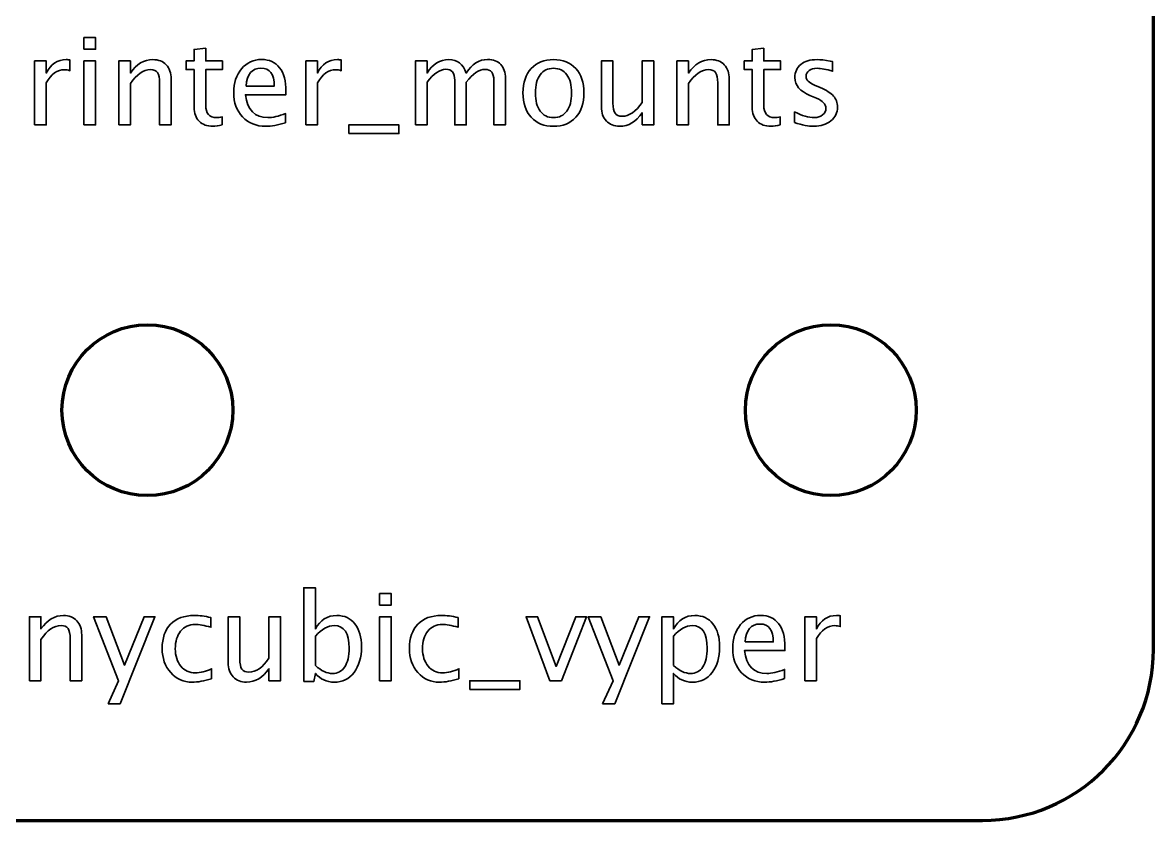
# Model space of a CAD drawing. Header units: centimetres. Extents: x -5.2 to 5.2, y -2.2 to 2.2.
# Drawn here: x 1.863 to 5.172, y -2.2 to 0.134 of the extents above; entities that cross this region are included whole.
import ezdxf

# ---------------------------------------------------------------- set-up
doc = ezdxf.new("R2010")
doc.units = ezdxf.units.CM
doc.header["$MEASUREMENT"] = 0
doc.layers.add('Layer 1', color=7, linetype='Continuous')

msp = doc.modelspace()

# ---------------------------------------------------------------- linework, layer by layer
at = {"layer": 'Layer 1', "lineweight": 106}
for centre in [(2.22799, -1), (4.228, -0.99999)]:
    msp.add_ellipse(centre, major_axis=(0, 0.25), ratio=1, dxfattribs=at)
msp.add_open_spline([(-5.228, -1.7), (-5.228, -1.7), (-5.228, 1.7), (-5.228, 1.7), (-5.228, 1.7), (-5.228, 1.97614), (-5.00414, 2.2), (-4.728, 2.2), (-4.728, 2.2), (-4.728, 2.2), (4.672, 2.2), (4.672, 2.2), (4.672, 2.2), (4.94814, 2.2), (5.172, 1.97614), (5.172, 1.7), (5.172, 1.7), (5.172, 1.7), (5.172, -1.7), (5.172, -1.7), (5.172, -1.7), (5.172, -1.97614), (4.94814, -2.2), (4.672, -2.2), (4.672, -2.2), (4.672, -2.2), (-4.728, -2.2), (-4.728, -2.2), (-4.728, -2.2), (-5.00414, -2.2), (-5.228, -1.97614), (-5.228, -1.7)], degree=3, knots=[0, 0, 0, 0, 0.1111111, 0.1111111, 0.1111111, 0.1111111, 0.2222222, 0.2222222, 0.2222222, 0.2222222, 0.3333333, 0.3333333, 0.3333333, 0.3333333, 0.4444444, 0.4444444, 0.4444444, 0.4444444, 0.5555556, 0.5555556, 0.5555556, 0.5555556, 0.6666667, 0.6666667, 0.6666667, 0.6666667, 0.7777778, 0.7777778, 0.7777778, 0.7777778, 1, 1, 1, 1], dxfattribs=at)
at = {"layer": 'Layer 1', "color": 5, "lineweight": 35}
for points, knots in [([(2.04245, 0.05609), (2.04245, 0.05609), (2.04245, 0.08996), (2.04245, 0.08996), (2.04245, 0.08996), (2.04245, 0.08996), (2.07631, 0.08996), (2.07631, 0.08996), (2.07631, 0.08996), (2.07631, 0.08996), (2.07631, 0.05609), (2.07631, 0.05609), (2.07631, 0.05609), (2.07631, 0.05609), (2.04245, 0.05609), (2.04245, 0.05609)], [0, 0, 0, 0, 0.2, 0.2, 0.2, 0.2, 0.4, 0.4, 0.4, 0.4, 0.6, 0.6, 0.6, 0.6, 1, 1, 1, 1]), ([(2.44697, -0.16504), (2.4365, -0.16792), (2.42739, -0.16933), (2.41968, -0.16933), (2.41968, -0.16933), (2.4024, -0.16933), (2.38893, -0.16439), (2.37929, -0.15452), (2.37929, -0.15452), (2.36959, -0.14464), (2.36477, -0.13094), (2.36477, -0.11336), (2.36477, -0.11336), (2.36477, -0.11336), (2.36477, -0.00353), (2.36477, -0.00353), (2.36477, -0.00353), (2.36477, -0.00353), (2.34137, -0.00353), (2.34137, -0.00353), (2.34137, -0.00353), (2.34137, -0.00353), (2.34137, 0.02187), (2.34137, 0.02187), (2.34137, 0.02187), (2.34137, 0.02187), (2.36477, 0.02187), (2.36477, 0.02187), (2.36477, 0.02187), (2.36477, 0.02187), (2.36477, 0.05568), (2.36477, 0.05568), (2.36477, 0.05568), (2.36477, 0.05568), (2.39863, 0.05892), (2.39863, 0.05892), (2.39863, 0.05892), (2.39863, 0.05892), (2.39863, 0.02187), (2.39863, 0.02187), (2.39863, 0.02187), (2.39863, 0.02187), (2.44767, 0.02187), (2.44767, 0.02187), (2.44767, 0.02187), (2.44767, 0.02187), (2.44767, -0.00353), (2.44767, -0.00353), (2.44767, -0.00353), (2.44767, -0.00353), (2.39863, -0.00353), (2.39863, -0.00353), (2.39863, -0.00353), (2.39863, -0.00353), (2.39863, -0.10724), (2.39863, -0.10724), (2.39863, -0.10724), (2.39863, -0.1317), (2.40928, -0.14393), (2.4305, -0.14393), (2.4305, -0.14393), (2.43503, -0.14393), (2.4405, -0.14317), (2.44697, -0.1417), (2.44697, -0.1417), (2.44697, -0.1417), (2.44697, -0.16504), (2.44697, -0.16504)], [0, 0, 0, 0, 0.0555556, 0.0555556, 0.0555556, 0.0555556, 0.1111111, 0.1111111, 0.1111111, 0.1111111, 0.1666667, 0.1666667, 0.1666667, 0.1666667, 0.2222222, 0.2222222, 0.2222222, 0.2222222, 0.2777778, 0.2777778, 0.2777778, 0.2777778, 0.3333333, 0.3333333, 0.3333333, 0.3333333, 0.3888889, 0.3888889, 0.3888889, 0.3888889, 0.4444444, 0.4444444, 0.4444444, 0.4444444, 0.5, 0.5, 0.5, 0.5, 0.5555556, 0.5555556, 0.5555556, 0.5555556, 0.6111111, 0.6111111, 0.6111111, 0.6111111, 0.6666667, 0.6666667, 0.6666667, 0.6666667, 0.7222222, 0.7222222, 0.7222222, 0.7222222, 0.7777778, 0.7777778, 0.7777778, 0.7777778, 0.8333333, 0.8333333, 0.8333333, 0.8333333, 0.8888889, 0.8888889, 0.8888889, 0.8888889, 1, 1, 1, 1]), ([(4.08023, -0.16504), (4.06976, -0.16792), (4.06065, -0.16933), (4.05294, -0.16933), (4.05294, -0.16933), (4.03566, -0.16933), (4.02219, -0.16439), (4.01255, -0.15452), (4.01255, -0.15452), (4.00285, -0.14464), (3.99803, -0.13094), (3.99803, -0.11336), (3.99803, -0.11336), (3.99803, -0.11336), (3.99803, -0.00353), (3.99803, -0.00353), (3.99803, -0.00353), (3.99803, -0.00353), (3.97463, -0.00353), (3.97463, -0.00353), (3.97463, -0.00353), (3.97463, -0.00353), (3.97463, 0.02187), (3.97463, 0.02187), (3.97463, 0.02187), (3.97463, 0.02187), (3.99803, 0.02187), (3.99803, 0.02187), (3.99803, 0.02187), (3.99803, 0.02187), (3.99803, 0.05568), (3.99803, 0.05568), (3.99803, 0.05568), (3.99803, 0.05568), (4.03189, 0.05892), (4.03189, 0.05892), (4.03189, 0.05892), (4.03189, 0.05892), (4.03189, 0.02187), (4.03189, 0.02187), (4.03189, 0.02187), (4.03189, 0.02187), (4.08093, 0.02187), (4.08093, 0.02187), (4.08093, 0.02187), (4.08093, 0.02187), (4.08093, -0.00353), (4.08093, -0.00353), (4.08093, -0.00353), (4.08093, -0.00353), (4.03189, -0.00353), (4.03189, -0.00353), (4.03189, -0.00353), (4.03189, -0.00353), (4.03189, -0.10724), (4.03189, -0.10724), (4.03189, -0.10724), (4.03189, -0.1317), (4.04254, -0.14393), (4.06376, -0.14393), (4.06376, -0.14393), (4.06829, -0.14393), (4.07376, -0.14317), (4.08023, -0.1417), (4.08023, -0.1417), (4.08023, -0.1417), (4.08023, -0.16504), (4.08023, -0.16504)], [0, 0, 0, 0, 0.0555556, 0.0555556, 0.0555556, 0.0555556, 0.1111111, 0.1111111, 0.1111111, 0.1111111, 0.1666667, 0.1666667, 0.1666667, 0.1666667, 0.2222222, 0.2222222, 0.2222222, 0.2222222, 0.2777778, 0.2777778, 0.2777778, 0.2777778, 0.3333333, 0.3333333, 0.3333333, 0.3333333, 0.3888889, 0.3888889, 0.3888889, 0.3888889, 0.4444444, 0.4444444, 0.4444444, 0.4444444, 0.5, 0.5, 0.5, 0.5, 0.5555556, 0.5555556, 0.5555556, 0.5555556, 0.6111111, 0.6111111, 0.6111111, 0.6111111, 0.6666667, 0.6666667, 0.6666667, 0.6666667, 0.7222222, 0.7222222, 0.7222222, 0.7222222, 0.7777778, 0.7777778, 0.7777778, 0.7777778, 0.8333333, 0.8333333, 0.8333333, 0.8333333, 0.8888889, 0.8888889, 0.8888889, 0.8888889, 1, 1, 1, 1]), ([(1.8981, -0.1651), (1.8981, -0.1651), (1.8981, 0.02187), (1.8981, 0.02187), (1.8981, 0.02187), (1.8981, 0.02187), (1.93196, 0.02187), (1.93196, 0.02187), (1.93196, 0.02187), (1.93196, 0.02187), (1.93196, -0.01346), (1.93196, -0.01346), (1.93196, -0.01346), (1.94543, 0.0127), (1.96495, 0.02575), (1.99058, 0.02575), (1.99058, 0.02575), (1.99405, 0.02575), (1.9977, 0.02546), (2.00146, 0.02487), (2.00146, 0.02487), (2.00146, 0.02487), (2.00146, -0.00682), (2.00146, -0.00682), (2.00146, -0.00682), (1.99558, -0.00488), (1.99041, -0.00388), (1.98594, -0.00388), (1.98594, -0.00388), (1.96442, -0.00388), (1.94643, -0.01658), (1.93196, -0.04204), (1.93196, -0.04204), (1.93196, -0.04204), (1.93196, -0.1651), (1.93196, -0.1651), (1.93196, -0.1651), (1.93196, -0.1651), (1.8981, -0.1651), (1.8981, -0.1651)], [0, 0, 0, 0, 0.0909091, 0.0909091, 0.0909091, 0.0909091, 0.1818182, 0.1818182, 0.1818182, 0.1818182, 0.2727273, 0.2727273, 0.2727273, 0.2727273, 0.3636364, 0.3636364, 0.3636364, 0.3636364, 0.4545455, 0.4545455, 0.4545455, 0.4545455, 0.5454545, 0.5454545, 0.5454545, 0.5454545, 0.6363636, 0.6363636, 0.6363636, 0.6363636, 0.7272727, 0.7272727, 0.7272727, 0.7272727, 0.8181818, 0.8181818, 0.8181818, 0.8181818, 1, 1, 1, 1]), ([(2.04245, -0.1651), (2.04245, -0.1651), (2.04245, 0.02187), (2.04245, 0.02187), (2.04245, 0.02187), (2.04245, 0.02187), (2.07631, 0.02187), (2.07631, 0.02187), (2.07631, 0.02187), (2.07631, 0.02187), (2.07631, -0.1651), (2.07631, -0.1651), (2.07631, -0.1651), (2.07631, -0.1651), (2.04245, -0.1651), (2.04245, -0.1651)], [0, 0, 0, 0, 0.2, 0.2, 0.2, 0.2, 0.4, 0.4, 0.4, 0.4, 0.6, 0.6, 0.6, 0.6, 1, 1, 1, 1]), ([(2.1444, -0.1651), (2.1444, -0.1651), (2.1444, 0.02187), (2.1444, 0.02187), (2.1444, 0.02187), (2.1444, 0.02187), (2.17826, 0.02187), (2.17826, 0.02187), (2.17826, 0.02187), (2.17826, 0.02187), (2.17826, -0.01346), (2.17826, -0.01346), (2.17826, -0.01346), (2.1962, 0.0127), (2.21819, 0.02575), (2.24417, 0.02575), (2.24417, 0.02575), (2.26052, 0.02575), (2.27351, 0.02064), (2.2831, 0.01035), (2.2831, 0.01035), (2.29268, 0.00012), (2.2975, -0.0137), (2.2975, -0.03098), (2.2975, -0.03098), (2.2975, -0.03098), (2.2975, -0.1651), (2.2975, -0.1651), (2.2975, -0.1651), (2.2975, -0.1651), (2.26364, -0.1651), (2.26364, -0.1651), (2.26364, -0.1651), (2.26364, -0.1651), (2.26364, -0.04204), (2.26364, -0.04204), (2.26364, -0.04204), (2.26364, -0.02816), (2.26158, -0.01828), (2.25752, -0.01241), (2.25752, -0.01241), (2.25341, -0.00647), (2.24664, -0.00353), (2.23718, -0.00353), (2.23718, -0.00353), (2.21636, -0.00353), (2.19673, -0.01711), (2.17826, -0.04427), (2.17826, -0.04427), (2.17826, -0.04427), (2.17826, -0.1651), (2.17826, -0.1651), (2.17826, -0.1651), (2.17826, -0.1651), (2.1444, -0.1651), (2.1444, -0.1651)], [0, 0, 0, 0, 0.0666667, 0.0666667, 0.0666667, 0.0666667, 0.1333333, 0.1333333, 0.1333333, 0.1333333, 0.2, 0.2, 0.2, 0.2, 0.2666667, 0.2666667, 0.2666667, 0.2666667, 0.3333333, 0.3333333, 0.3333333, 0.3333333, 0.4, 0.4, 0.4, 0.4, 0.4666667, 0.4666667, 0.4666667, 0.4666667, 0.5333333, 0.5333333, 0.5333333, 0.5333333, 0.6, 0.6, 0.6, 0.6, 0.6666667, 0.6666667, 0.6666667, 0.6666667, 0.7333333, 0.7333333, 0.7333333, 0.7333333, 0.8, 0.8, 0.8, 0.8, 0.8666667, 0.8666667, 0.8666667, 0.8666667, 1, 1, 1, 1]), ([(2.63253, -0.1591), (2.60977, -0.16592), (2.59031, -0.16933), (2.57408, -0.16933), (2.57408, -0.16933), (2.54639, -0.16933), (2.52387, -0.16016), (2.50653, -0.14188), (2.50653, -0.14188), (2.48918, -0.12359), (2.48048, -0.09989), (2.48048, -0.07073), (2.48048, -0.07073), (2.48048, -0.04245), (2.48812, -0.01923), (2.50347, -0.00106), (2.50347, -0.00106), (2.51882, 0.01705), (2.53845, 0.02611), (2.56238, 0.02611), (2.56238, 0.02611), (2.58502, 0.02611), (2.60254, 0.01805), (2.61489, 0.00194), (2.61489, 0.00194), (2.62724, -0.01417), (2.63341, -0.03698), (2.63341, -0.06656), (2.63341, -0.06656), (2.63341, -0.06656), (2.63323, -0.0769), (2.63323, -0.0769), (2.63323, -0.0769), (2.63323, -0.0769), (2.51505, -0.0769), (2.51505, -0.0769), (2.51505, -0.0769), (2.51999, -0.12159), (2.54181, -0.14393), (2.58043, -0.14393), (2.58043, -0.14393), (2.5946, -0.14393), (2.61195, -0.13994), (2.63253, -0.13194), (2.63253, -0.13194), (2.63253, -0.13194), (2.63253, -0.1591), (2.63253, -0.1591)], [0, 0, 0, 0, 0.0769231, 0.0769231, 0.0769231, 0.0769231, 0.1538462, 0.1538462, 0.1538462, 0.1538462, 0.2307692, 0.2307692, 0.2307692, 0.2307692, 0.3076923, 0.3076923, 0.3076923, 0.3076923, 0.3846154, 0.3846154, 0.3846154, 0.3846154, 0.4615385, 0.4615385, 0.4615385, 0.4615385, 0.5384615, 0.5384615, 0.5384615, 0.5384615, 0.6153846, 0.6153846, 0.6153846, 0.6153846, 0.6923077, 0.6923077, 0.6923077, 0.6923077, 0.7692308, 0.7692308, 0.7692308, 0.7692308, 0.8461538, 0.8461538, 0.8461538, 0.8461538, 1, 1, 1, 1]), ([(2.51682, -0.0515), (2.51682, -0.0515), (2.59937, -0.0515), (2.59937, -0.0515), (2.59937, -0.0515), (2.59937, -0.0167), (2.58637, 0.00071), (2.56044, 0.00071), (2.56044, 0.00071), (2.53434, 0.00071), (2.51982, -0.0167), (2.51682, -0.0515)], [0, 0, 0, 0, 0.25, 0.25, 0.25, 0.25, 0.5, 0.5, 0.5, 0.5, 1, 1, 1, 1]), ([(2.69186, -0.1651), (2.69186, -0.1651), (2.69186, 0.02187), (2.69186, 0.02187), (2.69186, 0.02187), (2.69186, 0.02187), (2.72572, 0.02187), (2.72572, 0.02187), (2.72572, 0.02187), (2.72572, 0.02187), (2.72572, -0.01346), (2.72572, -0.01346), (2.72572, -0.01346), (2.73919, 0.0127), (2.75871, 0.02575), (2.78434, 0.02575), (2.78434, 0.02575), (2.78781, 0.02575), (2.79146, 0.02546), (2.79522, 0.02487), (2.79522, 0.02487), (2.79522, 0.02487), (2.79522, -0.00682), (2.79522, -0.00682), (2.79522, -0.00682), (2.78934, -0.00488), (2.78417, -0.00388), (2.7797, -0.00388), (2.7797, -0.00388), (2.75818, -0.00388), (2.74019, -0.01658), (2.72572, -0.04204), (2.72572, -0.04204), (2.72572, -0.04204), (2.72572, -0.1651), (2.72572, -0.1651), (2.72572, -0.1651), (2.72572, -0.1651), (2.69186, -0.1651), (2.69186, -0.1651)], [0, 0, 0, 0, 0.0909091, 0.0909091, 0.0909091, 0.0909091, 0.1818182, 0.1818182, 0.1818182, 0.1818182, 0.2727273, 0.2727273, 0.2727273, 0.2727273, 0.3636364, 0.3636364, 0.3636364, 0.3636364, 0.4545455, 0.4545455, 0.4545455, 0.4545455, 0.5454545, 0.5454545, 0.5454545, 0.5454545, 0.6363636, 0.6363636, 0.6363636, 0.6363636, 0.7272727, 0.7272727, 0.7272727, 0.7272727, 0.8181818, 0.8181818, 0.8181818, 0.8181818, 1, 1, 1, 1]), ([(3.0126, -0.1651), (3.0126, -0.1651), (3.0126, 0.02187), (3.0126, 0.02187), (3.0126, 0.02187), (3.0126, 0.02187), (3.04646, 0.02187), (3.04646, 0.02187), (3.04646, 0.02187), (3.04646, 0.02187), (3.04646, -0.01346), (3.04646, -0.01346), (3.04646, -0.01346), (3.06299, 0.0127), (3.08415, 0.02575), (3.11008, 0.02575), (3.11008, 0.02575), (3.13507, 0.02575), (3.15206, 0.0127), (3.16112, -0.01346), (3.16112, -0.01346), (3.17717, 0.01294), (3.1981, 0.02611), (3.22379, 0.02611), (3.22379, 0.02611), (3.2402, 0.02611), (3.25296, 0.02129), (3.26207, 0.01158), (3.26207, 0.01158), (3.27118, 0.00188), (3.27577, -0.0117), (3.27577, -0.02916), (3.27577, -0.02916), (3.27577, -0.02916), (3.27577, -0.1651), (3.27577, -0.1651), (3.27577, -0.1651), (3.27577, -0.1651), (3.2419, -0.1651), (3.2419, -0.1651), (3.2419, -0.1651), (3.2419, -0.1651), (3.2419, -0.03475), (3.2419, -0.03475), (3.2419, -0.03475), (3.2419, -0.01346), (3.23344, -0.00282), (3.2165, -0.00282), (3.2165, -0.00282), (3.19892, -0.00282), (3.18046, -0.01523), (3.16112, -0.0401), (3.16112, -0.0401), (3.16112, -0.0401), (3.16112, -0.1651), (3.16112, -0.1651), (3.16112, -0.1651), (3.16112, -0.1651), (3.12725, -0.1651), (3.12725, -0.1651), (3.12725, -0.1651), (3.12725, -0.1651), (3.12725, -0.03463), (3.12725, -0.03463), (3.12725, -0.03463), (3.12725, -0.01317), (3.11867, -0.00247), (3.10144, -0.00247), (3.10144, -0.00247), (3.08433, -0.00247), (3.06598, -0.01493), (3.04646, -0.03992), (3.04646, -0.03992), (3.04646, -0.03992), (3.04646, -0.1651), (3.04646, -0.1651), (3.04646, -0.1651), (3.04646, -0.1651), (3.0126, -0.1651), (3.0126, -0.1651)], [0, 0, 0, 0, 0.047619, 0.047619, 0.047619, 0.047619, 0.0952381, 0.0952381, 0.0952381, 0.0952381, 0.1428571, 0.1428571, 0.1428571, 0.1428571, 0.1904762, 0.1904762, 0.1904762, 0.1904762, 0.2380952, 0.2380952, 0.2380952, 0.2380952, 0.2857143, 0.2857143, 0.2857143, 0.2857143, 0.3333333, 0.3333333, 0.3333333, 0.3333333, 0.3809524, 0.3809524, 0.3809524, 0.3809524, 0.4285714, 0.4285714, 0.4285714, 0.4285714, 0.4761905, 0.4761905, 0.4761905, 0.4761905, 0.5238095, 0.5238095, 0.5238095, 0.5238095, 0.5714286, 0.5714286, 0.5714286, 0.5714286, 0.6190476, 0.6190476, 0.6190476, 0.6190476, 0.6666667, 0.6666667, 0.6666667, 0.6666667, 0.7142857, 0.7142857, 0.7142857, 0.7142857, 0.7619048, 0.7619048, 0.7619048, 0.7619048, 0.8095238, 0.8095238, 0.8095238, 0.8095238, 0.8571429, 0.8571429, 0.8571429, 0.8571429, 0.9047619, 0.9047619, 0.9047619, 0.9047619, 1, 1, 1, 1]), ([(3.41641, -0.16933), (3.38896, -0.16933), (3.3672, -0.16057), (3.35121, -0.14305), (3.35121, -0.14305), (3.33516, -0.12553), (3.32716, -0.10172), (3.32716, -0.07167), (3.32716, -0.07167), (3.32716, -0.04169), (3.33516, -0.01793), (3.35121, -0.00047), (3.35121, -0.00047), (3.3672, 0.01699), (3.38896, 0.02575), (3.41641, 0.02575), (3.41641, 0.02575), (3.44387, 0.02575), (3.46563, 0.01699), (3.48162, -0.00047), (3.48162, -0.00047), (3.49767, -0.01793), (3.50567, -0.04169), (3.50567, -0.07167), (3.50567, -0.07167), (3.50567, -0.10172), (3.49767, -0.12553), (3.48162, -0.14305), (3.48162, -0.14305), (3.46563, -0.16057), (3.44387, -0.16933), (3.41641, -0.16933)], [0, 0, 0, 0, 0.1111111, 0.1111111, 0.1111111, 0.1111111, 0.2222222, 0.2222222, 0.2222222, 0.2222222, 0.3333333, 0.3333333, 0.3333333, 0.3333333, 0.4444444, 0.4444444, 0.4444444, 0.4444444, 0.5555556, 0.5555556, 0.5555556, 0.5555556, 0.6666667, 0.6666667, 0.6666667, 0.6666667, 0.7777778, 0.7777778, 0.7777778, 0.7777778, 1, 1, 1, 1]), ([(3.41635, -0.14393), (3.43311, -0.14393), (3.44616, -0.13764), (3.45545, -0.125), (3.45545, -0.125), (3.46469, -0.11242), (3.46933, -0.0946), (3.46933, -0.07167), (3.46933, -0.07167), (3.46933, -0.0488), (3.46469, -0.03104), (3.45545, -0.01846), (3.45545, -0.01846), (3.44616, -0.00594), (3.43311, 0.00035), (3.41635, 0.00035), (3.41635, 0.00035), (3.39954, 0.00035), (3.38649, -0.00594), (3.37731, -0.01846), (3.37731, -0.01846), (3.36808, -0.03104), (3.3635, -0.0488), (3.3635, -0.07167), (3.3635, -0.07167), (3.3635, -0.0946), (3.36808, -0.11242), (3.37731, -0.125), (3.37731, -0.125), (3.38649, -0.13764), (3.39954, -0.14393), (3.41635, -0.14393)], [0, 0, 0, 0, 0.1111111, 0.1111111, 0.1111111, 0.1111111, 0.2222222, 0.2222222, 0.2222222, 0.2222222, 0.3333333, 0.3333333, 0.3333333, 0.3333333, 0.4444444, 0.4444444, 0.4444444, 0.4444444, 0.5555556, 0.5555556, 0.5555556, 0.5555556, 0.6666667, 0.6666667, 0.6666667, 0.6666667, 0.7777778, 0.7777778, 0.7777778, 0.7777778, 1, 1, 1, 1]), ([(3.67582, -0.1651), (3.67582, -0.1651), (3.67582, -0.12994), (3.67582, -0.12994), (3.67582, -0.12994), (3.65777, -0.15622), (3.63584, -0.16933), (3.61009, -0.16933), (3.61009, -0.16933), (3.59374, -0.16933), (3.58075, -0.16422), (3.5711, -0.15393), (3.5711, -0.15393), (3.5614, -0.14364), (3.55658, -0.12982), (3.55658, -0.11236), (3.55658, -0.11236), (3.55658, -0.11236), (3.55658, 0.02187), (3.55658, 0.02187), (3.55658, 0.02187), (3.55658, 0.02187), (3.59045, 0.02187), (3.59045, 0.02187), (3.59045, 0.02187), (3.59045, 0.02187), (3.59045, -0.10131), (3.59045, -0.10131), (3.59045, -0.10131), (3.59045, -0.11536), (3.5925, -0.12529), (3.59656, -0.13117), (3.59656, -0.13117), (3.60068, -0.13711), (3.6075, -0.14005), (3.61708, -0.14005), (3.61708, -0.14005), (3.63778, -0.14005), (3.65742, -0.12647), (3.67582, -0.09925), (3.67582, -0.09925), (3.67582, -0.09925), (3.67582, 0.02187), (3.67582, 0.02187), (3.67582, 0.02187), (3.67582, 0.02187), (3.70969, 0.02187), (3.70969, 0.02187), (3.70969, 0.02187), (3.70969, 0.02187), (3.70969, -0.1651), (3.70969, -0.1651), (3.70969, -0.1651), (3.70969, -0.1651), (3.67582, -0.1651), (3.67582, -0.1651)], [0, 0, 0, 0, 0.0666667, 0.0666667, 0.0666667, 0.0666667, 0.1333333, 0.1333333, 0.1333333, 0.1333333, 0.2, 0.2, 0.2, 0.2, 0.2666667, 0.2666667, 0.2666667, 0.2666667, 0.3333333, 0.3333333, 0.3333333, 0.3333333, 0.4, 0.4, 0.4, 0.4, 0.4666667, 0.4666667, 0.4666667, 0.4666667, 0.5333333, 0.5333333, 0.5333333, 0.5333333, 0.6, 0.6, 0.6, 0.6, 0.6666667, 0.6666667, 0.6666667, 0.6666667, 0.7333333, 0.7333333, 0.7333333, 0.7333333, 0.8, 0.8, 0.8, 0.8, 0.8666667, 0.8666667, 0.8666667, 0.8666667, 1, 1, 1, 1]), ([(3.77766, -0.1651), (3.77766, -0.1651), (3.77766, 0.02187), (3.77766, 0.02187), (3.77766, 0.02187), (3.77766, 0.02187), (3.81152, 0.02187), (3.81152, 0.02187), (3.81152, 0.02187), (3.81152, 0.02187), (3.81152, -0.01346), (3.81152, -0.01346), (3.81152, -0.01346), (3.82946, 0.0127), (3.85145, 0.02575), (3.87743, 0.02575), (3.87743, 0.02575), (3.89378, 0.02575), (3.90677, 0.02064), (3.91636, 0.01035), (3.91636, 0.01035), (3.92594, 0.00012), (3.93076, -0.0137), (3.93076, -0.03098), (3.93076, -0.03098), (3.93076, -0.03098), (3.93076, -0.1651), (3.93076, -0.1651), (3.93076, -0.1651), (3.93076, -0.1651), (3.8969, -0.1651), (3.8969, -0.1651), (3.8969, -0.1651), (3.8969, -0.1651), (3.8969, -0.04204), (3.8969, -0.04204), (3.8969, -0.04204), (3.8969, -0.02816), (3.89484, -0.01828), (3.89078, -0.01241), (3.89078, -0.01241), (3.88667, -0.00647), (3.8799, -0.00353), (3.87044, -0.00353), (3.87044, -0.00353), (3.84962, -0.00353), (3.82999, -0.01711), (3.81152, -0.04427), (3.81152, -0.04427), (3.81152, -0.04427), (3.81152, -0.1651), (3.81152, -0.1651), (3.81152, -0.1651), (3.81152, -0.1651), (3.77766, -0.1651), (3.77766, -0.1651)], [0, 0, 0, 0, 0.0666667, 0.0666667, 0.0666667, 0.0666667, 0.1333333, 0.1333333, 0.1333333, 0.1333333, 0.2, 0.2, 0.2, 0.2, 0.2666667, 0.2666667, 0.2666667, 0.2666667, 0.3333333, 0.3333333, 0.3333333, 0.3333333, 0.4, 0.4, 0.4, 0.4, 0.4666667, 0.4666667, 0.4666667, 0.4666667, 0.5333333, 0.5333333, 0.5333333, 0.5333333, 0.6, 0.6, 0.6, 0.6, 0.6666667, 0.6666667, 0.6666667, 0.6666667, 0.7333333, 0.7333333, 0.7333333, 0.7333333, 0.8, 0.8, 0.8, 0.8, 0.8666667, 0.8666667, 0.8666667, 0.8666667, 1, 1, 1, 1]), ([(4.12185, -0.1584), (4.12185, -0.1584), (4.12185, -0.12735), (4.12185, -0.12735), (4.12185, -0.12735), (4.14402, -0.13841), (4.16325, -0.14393), (4.17965, -0.14393), (4.17965, -0.14393), (4.18941, -0.14393), (4.19753, -0.14129), (4.20393, -0.136), (4.20393, -0.136), (4.21034, -0.13076), (4.21358, -0.12418), (4.21358, -0.11624), (4.21358, -0.11624), (4.21358, -0.10466), (4.20458, -0.09507), (4.18659, -0.08749), (4.18659, -0.08749), (4.18659, -0.08749), (4.16677, -0.07908), (4.16677, -0.07908), (4.16677, -0.07908), (4.13755, -0.06697), (4.12291, -0.04945), (4.12291, -0.02669), (4.12291, -0.02669), (4.12291, -0.01041), (4.12867, 0.00241), (4.1402, 0.01176), (4.1402, 0.01176), (4.15172, 0.02111), (4.16754, 0.02575), (4.18759, 0.02575), (4.18759, 0.02575), (4.198, 0.02575), (4.21093, 0.02434), (4.22628, 0.02146), (4.22628, 0.02146), (4.22628, 0.02146), (4.23333, 0.02011), (4.23333, 0.02011), (4.23333, 0.02011), (4.23333, 0.02011), (4.23333, -0.00811), (4.23333, -0.00811), (4.23333, -0.00811), (4.21446, -0.00247), (4.19941, 0.00035), (4.18818, 0.00035), (4.18818, 0.00035), (4.1783, 0.00035), (4.17048, -0.00182), (4.16454, -0.00611), (4.16454, -0.00611), (4.15866, -0.01041), (4.15572, -0.01617), (4.15572, -0.0234), (4.15572, -0.0234), (4.15572, -0.03357), (4.16395, -0.04221), (4.18047, -0.04921), (4.18047, -0.04921), (4.18047, -0.04921), (4.19676, -0.05609), (4.19676, -0.05609), (4.19676, -0.05609), (4.21522, -0.06385), (4.22828, -0.07208), (4.23592, -0.08073), (4.23592, -0.08073), (4.24362, -0.08937), (4.24744, -0.10019), (4.24744, -0.11312), (4.24744, -0.11312), (4.24744, -0.12953), (4.24098, -0.14299), (4.22798, -0.15352), (4.22798, -0.15352), (4.21505, -0.16404), (4.19847, -0.16933), (4.1783, -0.16933), (4.1783, -0.16933), (4.16278, -0.16933), (4.14402, -0.16569), (4.12185, -0.1584)], [0, 0, 0, 0, 0.0434783, 0.0434783, 0.0434783, 0.0434783, 0.0869565, 0.0869565, 0.0869565, 0.0869565, 0.1304348, 0.1304348, 0.1304348, 0.1304348, 0.173913, 0.173913, 0.173913, 0.173913, 0.2173913, 0.2173913, 0.2173913, 0.2173913, 0.2608696, 0.2608696, 0.2608696, 0.2608696, 0.3043478, 0.3043478, 0.3043478, 0.3043478, 0.3478261, 0.3478261, 0.3478261, 0.3478261, 0.3913043, 0.3913043, 0.3913043, 0.3913043, 0.4347826, 0.4347826, 0.4347826, 0.4347826, 0.4782609, 0.4782609, 0.4782609, 0.4782609, 0.5217391, 0.5217391, 0.5217391, 0.5217391, 0.5652174, 0.5652174, 0.5652174, 0.5652174, 0.6086957, 0.6086957, 0.6086957, 0.6086957, 0.6521739, 0.6521739, 0.6521739, 0.6521739, 0.6956522, 0.6956522, 0.6956522, 0.6956522, 0.7391304, 0.7391304, 0.7391304, 0.7391304, 0.7826087, 0.7826087, 0.7826087, 0.7826087, 0.826087, 0.826087, 0.826087, 0.826087, 0.8695652, 0.8695652, 0.8695652, 0.8695652, 0.9130435, 0.9130435, 0.9130435, 0.9130435, 1, 1, 1, 1]), ([(2.81716, -0.1905), (2.81716, -0.1905), (2.81716, -0.1651), (2.81716, -0.1651), (2.81716, -0.1651), (2.81716, -0.1651), (2.96391, -0.1651), (2.96391, -0.1651), (2.96391, -0.1651), (2.96391, -0.1651), (2.96391, -0.1905), (2.96391, -0.1905), (2.96391, -0.1905), (2.96391, -0.1905), (2.81716, -0.1905), (2.81716, -0.1905)], [0, 0, 0, 0, 0.2, 0.2, 0.2, 0.2, 0.4, 0.4, 0.4, 0.4, 0.6, 0.6, 0.6, 0.6, 1, 1, 1, 1]), ([(2.68568, -1.79352), (2.68568, -1.79352), (2.68568, -1.51941), (2.68568, -1.51941), (2.68568, -1.51941), (2.68568, -1.51941), (2.71954, -1.51941), (2.71954, -1.51941), (2.71954, -1.51941), (2.71954, -1.51941), (2.71954, -1.63976), (2.71954, -1.63976), (2.71954, -1.63976), (2.73342, -1.6136), (2.75429, -1.60055), (2.7821, -1.60055), (2.7821, -1.60055), (2.80462, -1.60055), (2.82232, -1.60872), (2.83526, -1.62512), (2.83526, -1.62512), (2.84819, -1.64153), (2.85466, -1.66393), (2.85466, -1.69233), (2.85466, -1.69233), (2.85466, -1.72325), (2.84731, -1.74824), (2.83267, -1.76718), (2.83267, -1.76718), (2.81803, -1.78617), (2.79874, -1.79563), (2.77487, -1.79563), (2.77487, -1.79563), (2.75271, -1.79563), (2.73424, -1.78717), (2.71954, -1.77017), (2.71954, -1.77017), (2.71954, -1.77017), (2.71543, -1.79352), (2.71543, -1.79352), (2.71543, -1.79352), (2.71543, -1.79352), (2.68568, -1.79352), (2.68568, -1.79352)], [0, 0, 0, 0, 0.0833333, 0.0833333, 0.0833333, 0.0833333, 0.1666667, 0.1666667, 0.1666667, 0.1666667, 0.25, 0.25, 0.25, 0.25, 0.3333333, 0.3333333, 0.3333333, 0.3333333, 0.4166667, 0.4166667, 0.4166667, 0.4166667, 0.5, 0.5, 0.5, 0.5, 0.5833333, 0.5833333, 0.5833333, 0.5833333, 0.6666667, 0.6666667, 0.6666667, 0.6666667, 0.75, 0.75, 0.75, 0.75, 0.8333333, 0.8333333, 0.8333333, 0.8333333, 1, 1, 1, 1]), ([(2.9077, -1.57021), (2.9077, -1.57021), (2.9077, -1.53634), (2.9077, -1.53634), (2.9077, -1.53634), (2.9077, -1.53634), (2.94156, -1.53634), (2.94156, -1.53634), (2.94156, -1.53634), (2.94156, -1.53634), (2.94156, -1.57021), (2.94156, -1.57021), (2.94156, -1.57021), (2.94156, -1.57021), (2.9077, -1.57021), (2.9077, -1.57021)], [0, 0, 0, 0, 0.2, 0.2, 0.2, 0.2, 0.4, 0.4, 0.4, 0.4, 0.6, 0.6, 0.6, 0.6, 1, 1, 1, 1]), ([(1.88275, -1.7914), (1.88275, -1.7914), (1.88275, -1.60443), (1.88275, -1.60443), (1.88275, -1.60443), (1.88275, -1.60443), (1.91661, -1.60443), (1.91661, -1.60443), (1.91661, -1.60443), (1.91661, -1.60443), (1.91661, -1.63976), (1.91661, -1.63976), (1.91661, -1.63976), (1.93455, -1.6136), (1.95654, -1.60055), (1.98252, -1.60055), (1.98252, -1.60055), (1.99887, -1.60055), (2.01186, -1.60566), (2.02145, -1.61595), (2.02145, -1.61595), (2.03103, -1.62618), (2.03585, -1.64), (2.03585, -1.65728), (2.03585, -1.65728), (2.03585, -1.65728), (2.03585, -1.7914), (2.03585, -1.7914), (2.03585, -1.7914), (2.03585, -1.7914), (2.00199, -1.7914), (2.00199, -1.7914), (2.00199, -1.7914), (2.00199, -1.7914), (2.00199, -1.66834), (2.00199, -1.66834), (2.00199, -1.66834), (2.00199, -1.65446), (1.99993, -1.64458), (1.99587, -1.63871), (1.99587, -1.63871), (1.99176, -1.63277), (1.98499, -1.62983), (1.97553, -1.62983), (1.97553, -1.62983), (1.95471, -1.62983), (1.93508, -1.64341), (1.91661, -1.67057), (1.91661, -1.67057), (1.91661, -1.67057), (1.91661, -1.7914), (1.91661, -1.7914), (1.91661, -1.7914), (1.91661, -1.7914), (1.88275, -1.7914), (1.88275, -1.7914)], [0, 0, 0, 0, 0.0666667, 0.0666667, 0.0666667, 0.0666667, 0.1333333, 0.1333333, 0.1333333, 0.1333333, 0.2, 0.2, 0.2, 0.2, 0.2666667, 0.2666667, 0.2666667, 0.2666667, 0.3333333, 0.3333333, 0.3333333, 0.3333333, 0.4, 0.4, 0.4, 0.4, 0.4666667, 0.4666667, 0.4666667, 0.4666667, 0.5333333, 0.5333333, 0.5333333, 0.5333333, 0.6, 0.6, 0.6, 0.6, 0.6666667, 0.6666667, 0.6666667, 0.6666667, 0.7333333, 0.7333333, 0.7333333, 0.7333333, 0.8, 0.8, 0.8, 0.8, 0.8666667, 0.8666667, 0.8666667, 0.8666667, 1, 1, 1, 1]), ([(2.11276, -1.85949), (2.11276, -1.85949), (2.1431, -1.79164), (2.1431, -1.79164), (2.1431, -1.79164), (2.1431, -1.79164), (2.07066, -1.60443), (2.07066, -1.60443), (2.07066, -1.60443), (2.07066, -1.60443), (2.107, -1.60443), (2.107, -1.60443), (2.107, -1.60443), (2.107, -1.60443), (2.16086, -1.74601), (2.16086, -1.74601), (2.16086, -1.74601), (2.16086, -1.74601), (2.2183, -1.60443), (2.2183, -1.60443), (2.2183, -1.60443), (2.2183, -1.60443), (2.25023, -1.60443), (2.25023, -1.60443), (2.25023, -1.60443), (2.25023, -1.60443), (2.14804, -1.85949), (2.14804, -1.85949), (2.14804, -1.85949), (2.14804, -1.85949), (2.11276, -1.85949), (2.11276, -1.85949)], [0, 0, 0, 0, 0.1111111, 0.1111111, 0.1111111, 0.1111111, 0.2222222, 0.2222222, 0.2222222, 0.2222222, 0.3333333, 0.3333333, 0.3333333, 0.3333333, 0.4444444, 0.4444444, 0.4444444, 0.4444444, 0.5555556, 0.5555556, 0.5555556, 0.5555556, 0.6666667, 0.6666667, 0.6666667, 0.6666667, 0.7777778, 0.7777778, 0.7777778, 0.7777778, 1, 1, 1, 1]), ([(2.41586, -1.78576), (2.39393, -1.79234), (2.375, -1.79563), (2.35906, -1.79563), (2.35906, -1.79563), (2.33378, -1.79563), (2.31285, -1.78628), (2.29621, -1.76765), (2.29621, -1.76765), (2.27957, -1.74895), (2.27122, -1.72537), (2.27122, -1.69697), (2.27122, -1.69697), (2.27122, -1.66663), (2.27945, -1.64294), (2.29591, -1.626), (2.29591, -1.626), (2.31238, -1.60901), (2.33537, -1.60055), (2.36488, -1.60055), (2.36488, -1.60055), (2.37941, -1.60055), (2.39575, -1.60255), (2.41374, -1.60654), (2.41374, -1.60654), (2.41374, -1.60654), (2.41374, -1.63512), (2.41374, -1.63512), (2.41374, -1.63512), (2.39463, -1.62947), (2.37905, -1.62665), (2.36706, -1.62665), (2.36706, -1.62665), (2.34965, -1.62665), (2.33572, -1.63318), (2.32531, -1.64617), (2.32531, -1.64617), (2.31491, -1.65917), (2.30967, -1.67651), (2.30967, -1.69815), (2.30967, -1.69815), (2.30967, -1.71914), (2.31508, -1.73607), (2.32584, -1.74907), (2.32584, -1.74907), (2.3366, -1.762), (2.35065, -1.76847), (2.36812, -1.76847), (2.36812, -1.76847), (2.38358, -1.76847), (2.39946, -1.76447), (2.41586, -1.75647), (2.41586, -1.75647), (2.41586, -1.75647), (2.41586, -1.78576), (2.41586, -1.78576)], [0, 0, 0, 0, 0.0666667, 0.0666667, 0.0666667, 0.0666667, 0.1333333, 0.1333333, 0.1333333, 0.1333333, 0.2, 0.2, 0.2, 0.2, 0.2666667, 0.2666667, 0.2666667, 0.2666667, 0.3333333, 0.3333333, 0.3333333, 0.3333333, 0.4, 0.4, 0.4, 0.4, 0.4666667, 0.4666667, 0.4666667, 0.4666667, 0.5333333, 0.5333333, 0.5333333, 0.5333333, 0.6, 0.6, 0.6, 0.6, 0.6666667, 0.6666667, 0.6666667, 0.6666667, 0.7333333, 0.7333333, 0.7333333, 0.7333333, 0.8, 0.8, 0.8, 0.8, 0.8666667, 0.8666667, 0.8666667, 0.8666667, 1, 1, 1, 1]), ([(2.58384, -1.7914), (2.58384, -1.7914), (2.58384, -1.75624), (2.58384, -1.75624), (2.58384, -1.75624), (2.56579, -1.78252), (2.54386, -1.79563), (2.51811, -1.79563), (2.51811, -1.79563), (2.50176, -1.79563), (2.48877, -1.79052), (2.47912, -1.78023), (2.47912, -1.78023), (2.46942, -1.76994), (2.4646, -1.75612), (2.4646, -1.73866), (2.4646, -1.73866), (2.4646, -1.73866), (2.4646, -1.60443), (2.4646, -1.60443), (2.4646, -1.60443), (2.4646, -1.60443), (2.49847, -1.60443), (2.49847, -1.60443), (2.49847, -1.60443), (2.49847, -1.60443), (2.49847, -1.72761), (2.49847, -1.72761), (2.49847, -1.72761), (2.49847, -1.74166), (2.50052, -1.75159), (2.50458, -1.75747), (2.50458, -1.75747), (2.5087, -1.76341), (2.51552, -1.76635), (2.5251, -1.76635), (2.5251, -1.76635), (2.5458, -1.76635), (2.56544, -1.75277), (2.58384, -1.72555), (2.58384, -1.72555), (2.58384, -1.72555), (2.58384, -1.60443), (2.58384, -1.60443), (2.58384, -1.60443), (2.58384, -1.60443), (2.61771, -1.60443), (2.61771, -1.60443), (2.61771, -1.60443), (2.61771, -1.60443), (2.61771, -1.7914), (2.61771, -1.7914), (2.61771, -1.7914), (2.61771, -1.7914), (2.58384, -1.7914), (2.58384, -1.7914)], [0, 0, 0, 0, 0.0666667, 0.0666667, 0.0666667, 0.0666667, 0.1333333, 0.1333333, 0.1333333, 0.1333333, 0.2, 0.2, 0.2, 0.2, 0.2666667, 0.2666667, 0.2666667, 0.2666667, 0.3333333, 0.3333333, 0.3333333, 0.3333333, 0.4, 0.4, 0.4, 0.4, 0.4666667, 0.4666667, 0.4666667, 0.4666667, 0.5333333, 0.5333333, 0.5333333, 0.5333333, 0.6, 0.6, 0.6, 0.6, 0.6666667, 0.6666667, 0.6666667, 0.6666667, 0.7333333, 0.7333333, 0.7333333, 0.7333333, 0.8, 0.8, 0.8, 0.8, 0.8666667, 0.8666667, 0.8666667, 0.8666667, 1, 1, 1, 1]), ([(2.9077, -1.7914), (2.9077, -1.7914), (2.9077, -1.60443), (2.9077, -1.60443), (2.9077, -1.60443), (2.9077, -1.60443), (2.94156, -1.60443), (2.94156, -1.60443), (2.94156, -1.60443), (2.94156, -1.60443), (2.94156, -1.7914), (2.94156, -1.7914), (2.94156, -1.7914), (2.94156, -1.7914), (2.9077, -1.7914), (2.9077, -1.7914)], [0, 0, 0, 0, 0.2, 0.2, 0.2, 0.2, 0.4, 0.4, 0.4, 0.4, 0.6, 0.6, 0.6, 0.6, 1, 1, 1, 1]), ([(3.13947, -1.78576), (3.11754, -1.79234), (3.09861, -1.79563), (3.08267, -1.79563), (3.08267, -1.79563), (3.05739, -1.79563), (3.03646, -1.78628), (3.01982, -1.76765), (3.01982, -1.76765), (3.00318, -1.74895), (2.99483, -1.72537), (2.99483, -1.69697), (2.99483, -1.69697), (2.99483, -1.66663), (3.00306, -1.64294), (3.01952, -1.626), (3.01952, -1.626), (3.03599, -1.60901), (3.05898, -1.60055), (3.08849, -1.60055), (3.08849, -1.60055), (3.10302, -1.60055), (3.11936, -1.60255), (3.13735, -1.60654), (3.13735, -1.60654), (3.13735, -1.60654), (3.13735, -1.63512), (3.13735, -1.63512), (3.13735, -1.63512), (3.11824, -1.62947), (3.10266, -1.62665), (3.09067, -1.62665), (3.09067, -1.62665), (3.07326, -1.62665), (3.05933, -1.63318), (3.04892, -1.64617), (3.04892, -1.64617), (3.03852, -1.65917), (3.03328, -1.67651), (3.03328, -1.69815), (3.03328, -1.69815), (3.03328, -1.71914), (3.03869, -1.73607), (3.04945, -1.74907), (3.04945, -1.74907), (3.06021, -1.762), (3.07426, -1.76847), (3.09173, -1.76847), (3.09173, -1.76847), (3.10719, -1.76847), (3.12307, -1.76447), (3.13947, -1.75647), (3.13947, -1.75647), (3.13947, -1.75647), (3.13947, -1.78576), (3.13947, -1.78576)], [0, 0, 0, 0, 0.0666667, 0.0666667, 0.0666667, 0.0666667, 0.1333333, 0.1333333, 0.1333333, 0.1333333, 0.2, 0.2, 0.2, 0.2, 0.2666667, 0.2666667, 0.2666667, 0.2666667, 0.3333333, 0.3333333, 0.3333333, 0.3333333, 0.4, 0.4, 0.4, 0.4, 0.4666667, 0.4666667, 0.4666667, 0.4666667, 0.5333333, 0.5333333, 0.5333333, 0.5333333, 0.6, 0.6, 0.6, 0.6, 0.6666667, 0.6666667, 0.6666667, 0.6666667, 0.7333333, 0.7333333, 0.7333333, 0.7333333, 0.8, 0.8, 0.8, 0.8, 0.8666667, 0.8666667, 0.8666667, 0.8666667, 1, 1, 1, 1]), ([(3.40564, -1.7914), (3.40564, -1.7914), (3.33603, -1.60443), (3.33603, -1.60443), (3.33603, -1.60443), (3.33603, -1.60443), (3.36989, -1.60443), (3.36989, -1.60443), (3.36989, -1.60443), (3.36989, -1.60443), (3.42416, -1.74971), (3.42416, -1.74971), (3.42416, -1.74971), (3.42416, -1.74971), (3.48161, -1.60443), (3.48161, -1.60443), (3.48161, -1.60443), (3.48161, -1.60443), (3.51347, -1.60443), (3.51347, -1.60443), (3.51347, -1.60443), (3.51347, -1.60443), (3.43957, -1.7914), (3.43957, -1.7914), (3.43957, -1.7914), (3.43957, -1.7914), (3.40564, -1.7914), (3.40564, -1.7914)], [0, 0, 0, 0, 0.125, 0.125, 0.125, 0.125, 0.25, 0.25, 0.25, 0.25, 0.375, 0.375, 0.375, 0.375, 0.5, 0.5, 0.5, 0.5, 0.625, 0.625, 0.625, 0.625, 0.75, 0.75, 0.75, 0.75, 1, 1, 1, 1]), ([(3.56033, -1.85949), (3.56033, -1.85949), (3.59067, -1.79164), (3.59067, -1.79164), (3.59067, -1.79164), (3.59067, -1.79164), (3.51823, -1.60443), (3.51823, -1.60443), (3.51823, -1.60443), (3.51823, -1.60443), (3.55457, -1.60443), (3.55457, -1.60443), (3.55457, -1.60443), (3.55457, -1.60443), (3.60843, -1.74601), (3.60843, -1.74601), (3.60843, -1.74601), (3.60843, -1.74601), (3.66587, -1.60443), (3.66587, -1.60443), (3.66587, -1.60443), (3.66587, -1.60443), (3.6978, -1.60443), (3.6978, -1.60443), (3.6978, -1.60443), (3.6978, -1.60443), (3.59561, -1.85949), (3.59561, -1.85949), (3.59561, -1.85949), (3.59561, -1.85949), (3.56033, -1.85949), (3.56033, -1.85949)], [0, 0, 0, 0, 0.1111111, 0.1111111, 0.1111111, 0.1111111, 0.2222222, 0.2222222, 0.2222222, 0.2222222, 0.3333333, 0.3333333, 0.3333333, 0.3333333, 0.4444444, 0.4444444, 0.4444444, 0.4444444, 0.5555556, 0.5555556, 0.5555556, 0.5555556, 0.6666667, 0.6666667, 0.6666667, 0.6666667, 0.7777778, 0.7777778, 0.7777778, 0.7777778, 1, 1, 1, 1]), ([(3.73361, -1.85949), (3.73361, -1.85949), (3.73361, -1.60443), (3.73361, -1.60443), (3.73361, -1.60443), (3.73361, -1.60443), (3.76747, -1.60443), (3.76747, -1.60443), (3.76747, -1.60443), (3.76747, -1.60443), (3.76747, -1.63976), (3.76747, -1.63976), (3.76747, -1.63976), (3.78135, -1.6136), (3.80222, -1.60055), (3.83003, -1.60055), (3.83003, -1.60055), (3.85255, -1.60055), (3.87025, -1.60872), (3.88319, -1.62512), (3.88319, -1.62512), (3.89612, -1.64153), (3.90259, -1.66393), (3.90259, -1.69233), (3.90259, -1.69233), (3.90259, -1.72325), (3.89524, -1.74824), (3.8806, -1.76718), (3.8806, -1.76718), (3.86596, -1.78617), (3.84667, -1.79563), (3.8228, -1.79563), (3.8228, -1.79563), (3.80064, -1.79563), (3.78217, -1.78717), (3.76747, -1.77017), (3.76747, -1.77017), (3.76747, -1.77017), (3.76747, -1.85949), (3.76747, -1.85949), (3.76747, -1.85949), (3.76747, -1.85949), (3.73361, -1.85949), (3.73361, -1.85949)], [0, 0, 0, 0, 0.0833333, 0.0833333, 0.0833333, 0.0833333, 0.1666667, 0.1666667, 0.1666667, 0.1666667, 0.25, 0.25, 0.25, 0.25, 0.3333333, 0.3333333, 0.3333333, 0.3333333, 0.4166667, 0.4166667, 0.4166667, 0.4166667, 0.5, 0.5, 0.5, 0.5, 0.5833333, 0.5833333, 0.5833333, 0.5833333, 0.6666667, 0.6666667, 0.6666667, 0.6666667, 0.75, 0.75, 0.75, 0.75, 0.8333333, 0.8333333, 0.8333333, 0.8333333, 1, 1, 1, 1]), ([(4.09286, -1.7854), (4.0701, -1.79222), (4.05064, -1.79563), (4.03441, -1.79563), (4.03441, -1.79563), (4.00672, -1.79563), (3.9842, -1.78646), (3.96686, -1.76818), (3.96686, -1.76818), (3.94951, -1.74989), (3.94081, -1.72619), (3.94081, -1.69703), (3.94081, -1.69703), (3.94081, -1.66875), (3.94845, -1.64553), (3.9638, -1.62736), (3.9638, -1.62736), (3.97915, -1.60925), (3.99878, -1.60019), (4.02271, -1.60019), (4.02271, -1.60019), (4.04535, -1.60019), (4.06287, -1.60825), (4.07522, -1.62436), (4.07522, -1.62436), (4.08757, -1.64047), (4.09374, -1.66328), (4.09374, -1.69286), (4.09374, -1.69286), (4.09374, -1.69286), (4.09356, -1.7032), (4.09356, -1.7032), (4.09356, -1.7032), (4.09356, -1.7032), (3.97538, -1.7032), (3.97538, -1.7032), (3.97538, -1.7032), (3.98032, -1.74789), (4.00214, -1.77023), (4.04076, -1.77023), (4.04076, -1.77023), (4.05493, -1.77023), (4.07228, -1.76624), (4.09286, -1.75824), (4.09286, -1.75824), (4.09286, -1.75824), (4.09286, -1.7854), (4.09286, -1.7854)], [0, 0, 0, 0, 0.0769231, 0.0769231, 0.0769231, 0.0769231, 0.1538462, 0.1538462, 0.1538462, 0.1538462, 0.2307692, 0.2307692, 0.2307692, 0.2307692, 0.3076923, 0.3076923, 0.3076923, 0.3076923, 0.3846154, 0.3846154, 0.3846154, 0.3846154, 0.4615385, 0.4615385, 0.4615385, 0.4615385, 0.5384615, 0.5384615, 0.5384615, 0.5384615, 0.6153846, 0.6153846, 0.6153846, 0.6153846, 0.6923077, 0.6923077, 0.6923077, 0.6923077, 0.7692308, 0.7692308, 0.7692308, 0.7692308, 0.8461538, 0.8461538, 0.8461538, 0.8461538, 1, 1, 1, 1]), ([(4.15219, -1.7914), (4.15219, -1.7914), (4.15219, -1.60443), (4.15219, -1.60443), (4.15219, -1.60443), (4.15219, -1.60443), (4.18605, -1.60443), (4.18605, -1.60443), (4.18605, -1.60443), (4.18605, -1.60443), (4.18605, -1.63976), (4.18605, -1.63976), (4.18605, -1.63976), (4.19952, -1.6136), (4.21904, -1.60055), (4.24467, -1.60055), (4.24467, -1.60055), (4.24814, -1.60055), (4.25179, -1.60084), (4.25555, -1.60143), (4.25555, -1.60143), (4.25555, -1.60143), (4.25555, -1.63312), (4.25555, -1.63312), (4.25555, -1.63312), (4.24967, -1.63118), (4.2445, -1.63018), (4.24003, -1.63018), (4.24003, -1.63018), (4.21851, -1.63018), (4.20052, -1.64288), (4.18605, -1.66834), (4.18605, -1.66834), (4.18605, -1.66834), (4.18605, -1.7914), (4.18605, -1.7914), (4.18605, -1.7914), (4.18605, -1.7914), (4.15219, -1.7914), (4.15219, -1.7914)], [0, 0, 0, 0, 0.0909091, 0.0909091, 0.0909091, 0.0909091, 0.1818182, 0.1818182, 0.1818182, 0.1818182, 0.2727273, 0.2727273, 0.2727273, 0.2727273, 0.3636364, 0.3636364, 0.3636364, 0.3636364, 0.4545455, 0.4545455, 0.4545455, 0.4545455, 0.5454545, 0.5454545, 0.5454545, 0.5454545, 0.6363636, 0.6363636, 0.6363636, 0.6363636, 0.7272727, 0.7272727, 0.7272727, 0.7272727, 0.8181818, 0.8181818, 0.8181818, 0.8181818, 1, 1, 1, 1]), ([(2.71954, -1.74683), (2.73701, -1.76241), (2.75365, -1.77023), (2.76946, -1.77023), (2.76946, -1.77023), (2.78504, -1.77023), (2.7971, -1.76371), (2.80556, -1.75071), (2.80556, -1.75071), (2.81409, -1.73772), (2.81832, -1.71943), (2.81832, -1.6958), (2.81832, -1.6958), (2.81832, -1.65205), (2.80386, -1.63018), (2.77493, -1.63018), (2.77493, -1.63018), (2.756, -1.63018), (2.73754, -1.64041), (2.71954, -1.66093), (2.71954, -1.66093), (2.71954, -1.66093), (2.71954, -1.74683), (2.71954, -1.74683)], [0, 0, 0, 0, 0.1428571, 0.1428571, 0.1428571, 0.1428571, 0.2857143, 0.2857143, 0.2857143, 0.2857143, 0.4285714, 0.4285714, 0.4285714, 0.4285714, 0.5714286, 0.5714286, 0.5714286, 0.5714286, 0.7142857, 0.7142857, 0.7142857, 0.7142857, 1, 1, 1, 1]), ([(3.76747, -1.74683), (3.78494, -1.76241), (3.80158, -1.77023), (3.81739, -1.77023), (3.81739, -1.77023), (3.83297, -1.77023), (3.84503, -1.76371), (3.85349, -1.75071), (3.85349, -1.75071), (3.86202, -1.73772), (3.86625, -1.71943), (3.86625, -1.6958), (3.86625, -1.6958), (3.86625, -1.65205), (3.85179, -1.63018), (3.82286, -1.63018), (3.82286, -1.63018), (3.80393, -1.63018), (3.78547, -1.64041), (3.76747, -1.66093), (3.76747, -1.66093), (3.76747, -1.66093), (3.76747, -1.74683), (3.76747, -1.74683)], [0, 0, 0, 0, 0.1428571, 0.1428571, 0.1428571, 0.1428571, 0.2857143, 0.2857143, 0.2857143, 0.2857143, 0.4285714, 0.4285714, 0.4285714, 0.4285714, 0.5714286, 0.5714286, 0.5714286, 0.5714286, 0.7142857, 0.7142857, 0.7142857, 0.7142857, 1, 1, 1, 1]), ([(3.97715, -1.6778), (3.97715, -1.6778), (4.0597, -1.6778), (4.0597, -1.6778), (4.0597, -1.6778), (4.0597, -1.643), (4.0467, -1.62559), (4.02077, -1.62559), (4.02077, -1.62559), (3.99467, -1.62559), (3.98015, -1.643), (3.97715, -1.6778)], [0, 0, 0, 0, 0.25, 0.25, 0.25, 0.25, 0.5, 0.5, 0.5, 0.5, 1, 1, 1, 1]), ([(3.17128, -1.8168), (3.17128, -1.8168), (3.17128, -1.7914), (3.17128, -1.7914), (3.17128, -1.7914), (3.17128, -1.7914), (3.31803, -1.7914), (3.31803, -1.7914), (3.31803, -1.7914), (3.31803, -1.7914), (3.31803, -1.8168), (3.31803, -1.8168), (3.31803, -1.8168), (3.31803, -1.8168), (3.17128, -1.8168), (3.17128, -1.8168)], [0, 0, 0, 0, 0.2, 0.2, 0.2, 0.2, 0.4, 0.4, 0.4, 0.4, 0.6, 0.6, 0.6, 0.6, 1, 1, 1, 1])]:
    msp.add_open_spline(points, degree=3, knots=knots, dxfattribs=at)

doc.saveas('drawing.dxf')
